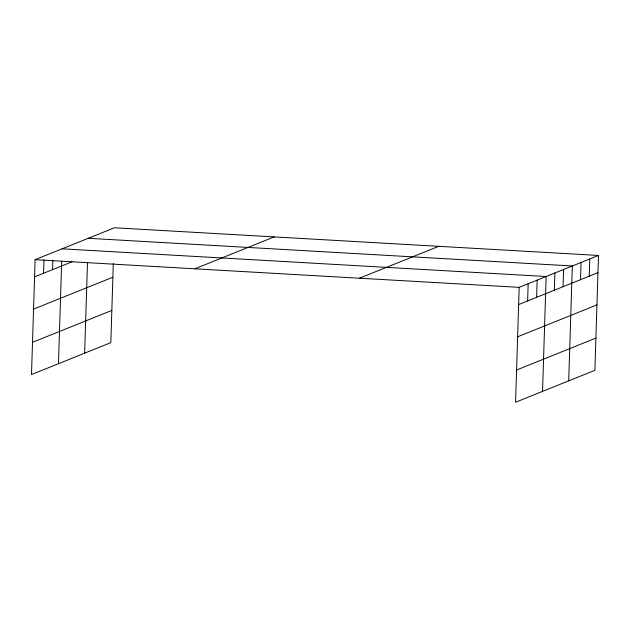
<?xml version="1.0" encoding="UTF-8"?>
<svg xmlns="http://www.w3.org/2000/svg" width="630" height="630" viewBox="0 0 630 630"><rect width="100%" height="100%" fill="white"/><g stroke="black" fill="none" stroke-linecap="round" stroke-linejoin="round"><path stroke-width="0.94" d="M598.5 255.449L519.175 287.351L515.568 402.231L594.893 370.322L598.5 255.449L114.432 227.769L35.107 259.678L31.5 374.551L110.825 342.649L113.305 263.537M43.557 273.27L43.982 259.883M52.55 269.656L52.849 260.095M58.472 363.707L61.693 261.261M84.648 353.178L87.499 262.348M527.625 300.951L528.168 283.736M536.618 297.336L537.162 280.122M542.54 391.387L546.147 276.507L62.079 248.826M554.329 290.209L554.872 272.995M563.055 286.697L563.598 269.482M568.717 380.859L572.323 265.978L88.255 238.298M580.506 279.681L581.049 262.466M589.231 276.168L589.774 258.954M34.571 276.893L72.009 261.828M33.555 309.117L112.88 277.208M194.851 268.805L274.176 236.904M32.516 342.326L111.833 310.417M359.439 278.216L438.756 246.314M518.64 304.566L597.957 272.664M517.624 336.798L596.949 304.889M516.584 370.007L595.901 338.097M35.107 259.678L519.175 287.351"/></g></svg>
